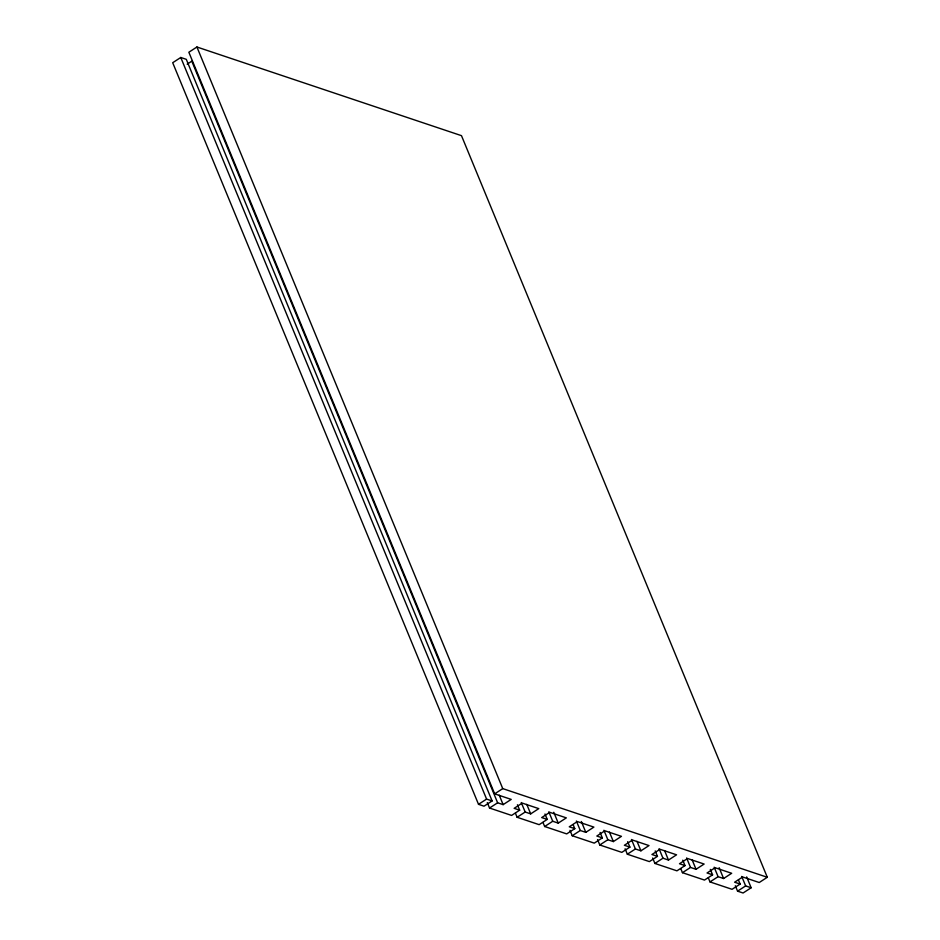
<?xml version="1.0" encoding="UTF-8"?>
<svg xmlns="http://www.w3.org/2000/svg" width="940" height="940" viewBox="0 0 940 940"><rect width="100%" height="100%" fill="white"/><g stroke="black" fill="none" stroke-linecap="round" stroke-linejoin="round"><path stroke-width="1.41" d="M180.774 57.481L172.701 62.722L478.519 804.334L484.03 806.191L492.113 800.939L186.285 59.326L180.774 57.481L486.591 799.094L492.113 800.939M708.337 877.854L710.005 881.92L732.06 889.311L740.133 884.07L734.622 882.214L742.694 876.973L759.226 882.519L767.298 877.279L461.481 135.666L196.918 47L188.846 52.241L494.675 793.854L511.207 799.4L503.135 804.64L497.624 802.795L191.795 61.182L187.178 64.178M478.519 804.334L486.591 799.094M494.675 793.854L502.747 788.613L767.298 877.279M487.308 802.607L489.54 808.036L497.624 802.795M517.435 804.758L519.667 810.174L511.595 815.427L489.54 808.036M515.426 813.206L517.106 817.271L525.178 812.031L530.689 813.875L538.761 808.635L522.229 803.089L514.157 808.33L519.667 810.174M544.989 813.993L547.221 819.41L539.149 824.662L517.106 817.271M542.979 822.441L544.66 826.507L552.732 821.266L558.243 823.111L566.327 817.87L549.783 812.325L541.71 817.565L547.221 819.41M573.106 824.58L574.787 828.645L566.702 833.898L544.66 826.507M569.981 830.314L572.225 835.742L580.297 830.502L585.808 832.346L593.88 827.106L577.348 821.56L569.276 826.8L574.787 828.645M600.108 832.464L602.34 837.881L594.268 843.133L572.225 835.742M597.546 839.549L599.779 844.978L607.851 839.737L613.362 841.582L621.434 836.341L604.902 830.795L596.83 836.036L602.34 837.881M627.661 841.7L629.894 847.116L621.822 852.369L599.779 844.978M625.1 848.785L627.332 854.213L635.405 848.973L640.927 850.818L649 845.577L632.467 840.031L624.383 845.272L629.894 847.116M655.215 850.935L657.459 856.364L649.387 861.604L627.332 854.213M652.654 858.02L654.898 863.449L662.97 858.208L668.481 860.053L676.553 854.812L660.021 849.266L651.949 854.507L657.459 856.364M682.781 860.17L685.013 865.599L676.941 870.84L654.898 863.449M680.772 868.619L682.452 872.684L690.524 867.444L696.035 869.289L704.119 864.048L687.575 858.502L679.502 863.743L685.013 865.599M710.334 869.406L712.579 874.834L704.495 880.075L682.452 872.684M710.005 881.92L718.09 876.679L723.6 878.524L731.673 873.284L715.14 867.738L707.056 872.978L712.579 874.834M737.571 891.155L745.643 885.915L751.154 887.76L743.082 893L737.571 891.155L735.327 885.727M746.677 876.914L751.154 887.76M741.731 876.421L745.643 885.915M738.452 879.993L740.133 884.07M719.124 867.679L723.6 878.524M714.177 867.185L718.09 876.679M692.122 859.795L696.035 869.289M686.611 857.95L690.524 867.444M664.568 850.559L668.481 860.053M659.058 848.714L662.97 858.208M637.003 841.323L640.927 850.818M631.492 839.479L635.405 848.973M609.449 832.088L613.362 841.582M603.938 830.243L607.851 839.737M581.331 821.501L585.808 832.346M576.385 821.008L580.297 830.502M553.778 812.266L558.243 823.111M548.819 811.772L552.732 821.266M526.776 804.382L530.689 813.875M521.265 802.537L525.178 812.031M196.918 47L502.747 788.613M499.222 795.146L503.135 804.64"/></g></svg>
